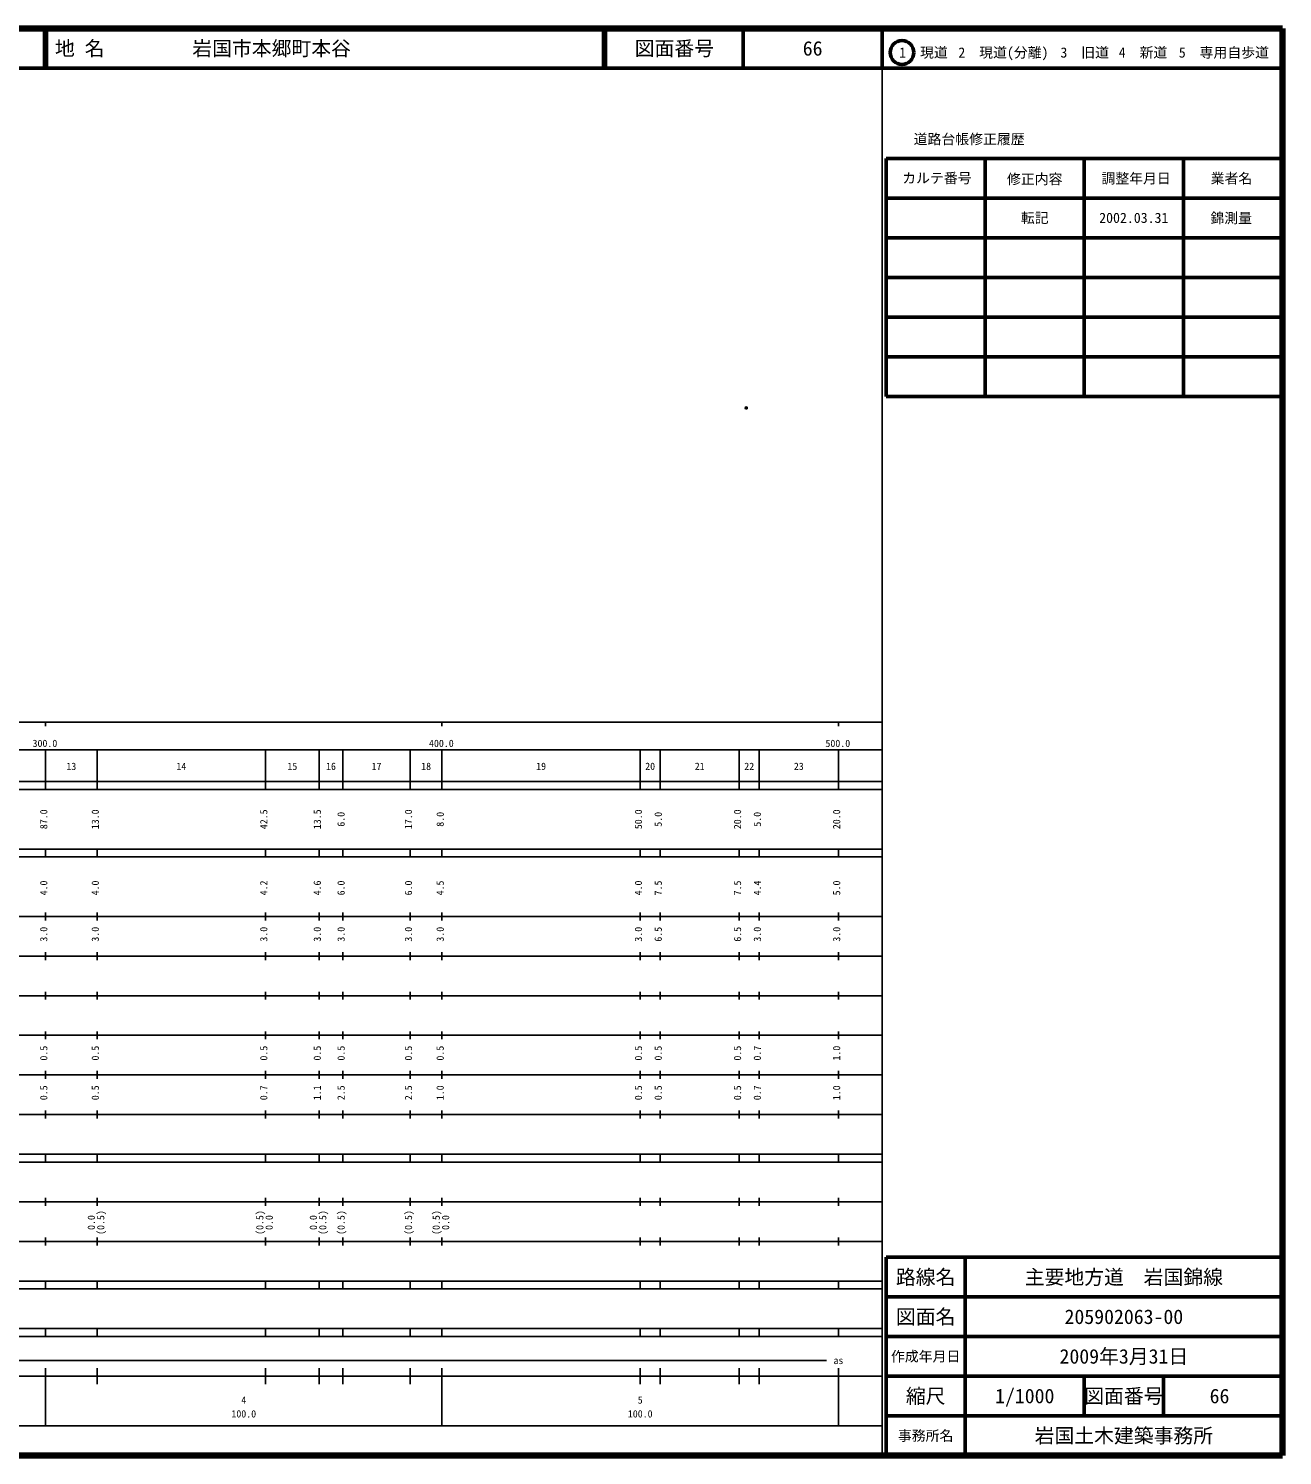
# Model space of a CAD drawing. Units: millimetres on the paper. Extents: x 40 to 680, y 20 to 380.
# Drawn here: x 363.7 to 680, y 20 to 380 of the extents above; entities that cross this region are included whole.
import ezdxf
from ezdxf.enums import TextEntityAlignment as Align

# ---------------------------------------------------------------- set-up
doc = ezdxf.new("R2010")
doc.units = ezdxf.units.MM
doc.header["$PDMODE"] = 32
doc.header["$PDSIZE"] = 0.5
doc.layers.add('M-OTRS', color=6, linetype='Continuous')
doc.layers.add('M-TTL-TXT', color=7, linetype='Continuous')
for name, color, linetype, lineweight in [('M-TTL', 2, 'Continuous', 140), ('M-TTL-BAND', 7, 'Continuous', 25), ('M-TTL-FRAM', 2, 'Continuous', 50), ('M-TTL-LINE', 7, 'Continuous', 50)]:
    doc.layers.add(name, color=color, linetype=linetype, lineweight=lineweight)
doc.styles.add('ＭＳ ゴシック', font='')
doc.styles.get('ＭＳ ゴシック').set_extended_font_data('MS Gothic')

msp = doc.modelspace()

# ---------------------------------------------------------------- linework, layer by layer
at = {"layer": 'M-OTRS'}
msp.add_point((544.763, 284.271), dxfattribs=at)
at = {"layer": 'M-TTL'}
for p, q in [((680, 380), (40, 380)), ((680, 20), (680, 380)), ((40, 20), (680, 20))]:
    msp.add_line(p, q, dxfattribs=at)
at = {"layer": 'M-TTL-BAND'}
for p, q in [((579, 20), (579, 370)), ((40, 205), (579, 205)), ((368, 205), (368, 204)), ((468, 205), (468, 204)), ((568, 205), (568, 204)), ((68, 198), (579, 198)), ((368, 188), (368, 198)), ((381, 188), (381, 198)), ((423.5, 188), (423.5, 198)), ((437, 188), (437, 198)), ((443, 188), (443, 198)), ((460, 188), (460, 198)), ((468, 188), (468, 198)), ((518, 188), (518, 198)), ((523, 188), (523, 198)), ((543, 188), (543, 198)), ((548, 188), (548, 198)), ((568, 188), (568, 198)), ((40, 190), (579, 190)), ((40, 188), (579, 188)), ((40, 173), (579, 173)), ((368, 171), (368, 173)), ((381, 171), (381, 173)), ((423.5, 171), (423.5, 173)), ((437, 171), (437, 173)), ((443, 171), (443, 173)), ((460, 171), (460, 173)), ((468, 171), (468, 173)), ((518, 171), (518, 173)), ((523, 171), (523, 173)), ((543, 171), (543, 173)), ((548, 171), (548, 173)), ((568, 171), (568, 173)), ((40, 171), (579, 171)), ((40, 156), (579, 156)), ((368, 155), (368, 157)), ((381, 155), (381, 157)), ((423.5, 155), (423.5, 157)), ((437, 155), (437, 157)), ((443, 155), (443, 157)), ((460, 155), (460, 157)), ((468, 155), (468, 157)), ((518, 155), (518, 157)), ((523, 155), (523, 157)), ((543, 155), (543, 157)), ((548, 155), (548, 157)), ((568, 155), (568, 157)), ((46, 146), (579, 146)), ((368, 145), (368, 147)), ((381, 145), (381, 147)), ((423.5, 145), (423.5, 147)), ((437, 145), (437, 147)), ((443, 145), (443, 147)), ((460, 145), (460, 147)), ((468, 145), (468, 147)), ((518, 145), (518, 147)), ((523, 145), (523, 147)), ((543, 145), (543, 147)), ((548, 145), (548, 147)), ((568, 145), (568, 147)), ((368, 135), (368, 137)), ((381, 135), (381, 137)), ((423.5, 135), (423.5, 137)), ((437, 135), (437, 137)), ((443, 135), (443, 137)), ((460, 135), (460, 137)), ((468, 135), (468, 137)), ((518, 135), (518, 137)), ((523, 135), (523, 137)), ((543, 135), (543, 137)), ((548, 135), (548, 137)), ((568, 135), (568, 137)), ((52, 136), (579, 136)), ((46, 126), (579, 126)), ((368, 125), (368, 127)), ((381, 125), (381, 127)), ((423.5, 125), (423.5, 127)), ((437, 125), (437, 127)), ((443, 125), (443, 127)), ((460, 125), (460, 127)), ((468, 125), (468, 127)), ((518, 125), (518, 127)), ((523, 125), (523, 127)), ((543, 125), (543, 127)), ((548, 125), (548, 127)), ((568, 125), (568, 127)), ((52, 116), (579, 116)), ((368, 115), (368, 117)), ((381, 115), (381, 117)), ((423.5, 115), (423.5, 117)), ((437, 115), (437, 117)), ((443, 115), (443, 117)), ((460, 115), (460, 117)), ((468, 115), (468, 117)), ((518, 115), (518, 117)), ((523, 115), (523, 117)), ((543, 115), (543, 117)), ((548, 115), (548, 117)), ((568, 115), (568, 117)), ((46, 106), (579, 106)), ((368, 105), (368, 107)), ((381, 105), (381, 107)), ((423.5, 105), (423.5, 107)), ((437, 105), (437, 107)), ((443, 105), (443, 107)), ((460, 105), (460, 107)), ((468, 105), (468, 107)), ((518, 105), (518, 107)), ((523, 105), (523, 107)), ((543, 105), (543, 107)), ((548, 105), (548, 107)), ((568, 105), (568, 107)), ((40, 96), (579, 96)), ((40, 94), (579, 94)), ((368, 94), (368, 96)), ((381, 94), (381, 96)), ((423.5, 94), (423.5, 96)), ((437, 94), (437, 96)), ((443, 94), (443, 96)), ((460, 94), (460, 96)), ((468, 94), (468, 96)), ((518, 94), (518, 96)), ((523, 94), (523, 96)), ((543, 94), (543, 96)), ((548, 94), (548, 96)), ((568, 94), (568, 96)), ((49, 84), (579, 84)), ((368, 83), (368, 85)), ((381, 83), (381, 85)), ((423.5, 83), (423.5, 85)), ((437, 83), (437, 85)), ((443, 83), (443, 85)), ((460, 83), (460, 85)), ((468, 83), (468, 85)), ((518, 83), (518, 85)), ((523, 83), (523, 85)), ((543, 83), (543, 85)), ((548, 83), (548, 85)), ((568, 83), (568, 85)), ((40, 74), (579, 74)), ((368, 73), (368, 75)), ((381, 73), (381, 75)), ((423.5, 73), (423.5, 75)), ((437, 73), (437, 75)), ((443, 73), (443, 75)), ((460, 73), (460, 75)), ((468, 73), (468, 75)), ((518, 73), (518, 75)), ((523, 73), (523, 75)), ((543, 73), (543, 75)), ((548, 73), (548, 75)), ((568, 73), (568, 75)), ((40, 64), (579, 64)), ((40, 62), (579, 62)), ((368, 62), (368, 64)), ((381, 62), (381, 64)), ((423.5, 62), (423.5, 64)), ((437, 62), (437, 64)), ((443, 62), (443, 64)), ((460, 62), (460, 64)), ((468, 62), (468, 64)), ((518, 62), (518, 64)), ((523, 62), (523, 64)), ((543, 62), (543, 64)), ((548, 62), (548, 64)), ((568, 62), (568, 64)), ((40, 52), (579, 52)), ((368, 50), (368, 52)), ((381, 50), (381, 52)), ((423.5, 50), (423.5, 52)), ((437, 50), (437, 52)), ((443, 50), (443, 52)), ((460, 50), (460, 52)), ((468, 50), (468, 52)), ((518, 50), (518, 52)), ((523, 50), (523, 52)), ((543, 50), (543, 52)), ((548, 50), (548, 52)), ((568, 50), (568, 52)), ((40, 50), (579, 50)), ((71, 44), (565, 44)), ((40, 40), (579, 40)), ((368, 27.5), (368, 42)), ((381, 38), (381, 42)), ((423.5, 38), (423.5, 42)), ((437, 38), (437, 42)), ((443, 38), (443, 42)), ((460, 38), (460, 42)), ((468, 27.5), (468, 42)), ((518, 38), (518, 42)), ((523, 38), (523, 42)), ((543, 38), (543, 42)), ((548, 38), (548, 42)), ((568, 27.5), (568, 42)), ((68, 27.5), (579, 27.5))]:
    msp.add_line(p, q, dxfattribs=at)
at = {"layer": 'M-TTL-FRAM'}
for p, q in [((580, 347.197), (580, 287.197)), ((580, 347.197), (680, 347.197)), ((580, 287.197), (680, 287.197)), ((680, 70), (580, 70)), ((580, 70), (580, 20))]:
    msp.add_line(p, q, dxfattribs=at)
at = {"layer": 'M-TTL-LINE'}
for p, q in [((367.75, 380), (367.75, 370)), ((368.25, 380), (368.25, 370)), ((508.747, 380), (508.747, 370)), ((509.247, 380), (509.247, 370)), ((543.997, 380), (543.997, 370)), ((579, 380), (579, 370)), ((40, 370), (680, 370)), ((605, 347.197), (605, 287.197)), ((630, 347.197), (630, 287.197)), ((655, 347.197), (655, 287.197)), ((580, 337.197), (680, 337.197)), ((580, 327.197), (680, 327.197)), ((580, 317.197), (680, 317.197)), ((580, 307.197), (680, 307.197)), ((580, 297.197), (680, 297.197)), ((600, 70), (600, 20)), ((680, 60), (580, 60)), ((680, 50), (580, 50)), ((680, 40), (580, 40)), ((630, 40), (630, 30)), ((650, 40), (650, 30)), ((680, 30), (580, 30))]:
    msp.add_line(p, q, dxfattribs=at)
msp.add_circle((584.031, 373.958), 3, dxfattribs=at)

# ---------------------------------------------------------------- texts
at = {"layer": 'M-TTL-BAND', "style": 'ＭＳ ゴシック'}
for s, p in [('300.0', (367.844, 198.195)), ('400.0', (467.844, 198.195)), ('500.0', (567.844, 198.195)), ('13', (374.5, 192.405)), ('14', (402.25, 192.405)), ('15', (430.25, 192.405)), ('16', (440, 192.405)), ('17', (451.5, 192.405)), ('18', (464, 192.405)), ('19', (493, 192.405)), ('20', (520.5, 192.405)), ('21', (533, 192.405)), ('22', (545.5, 192.405)), ('23', (558, 192.405)), ('as', (568, 42.5)), ('4', (418, 32.523)), ('5', (518, 32.523)), ('100.0', (418, 29.033)), ('100.0', (518, 29.033))]:
    msp.add_text(s, height=1.833, dxfattribs=at).set_placement(p, align=Align.BOTTOM_CENTER)
for s, p in [('87.0', (369, 180.5)), ('13.0', (382, 180.5)), ('42.5', (424.5, 180.5)), ('13.5', (438, 180.5)), ('6.0', (444, 180.5)), ('17.0', (461, 180.5)), ('8.0', (469, 180.5)), ('50.0', (519, 180.5)), ('5.0', (524, 180.5)), ('20.0', (544, 180.5)), ('5.0', (549, 180.5)), ('20.0', (569, 180.5)), ('4.0', (369, 163.174)), ('4.0', (382, 163.174)), ('4.2', (424.5, 163.174)), ('4.6', (438, 163.174)), ('6.0', (444, 163.174)), ('6.0', (461, 163.174)), ('4.5', (469, 163.174)), ('4.0', (519, 163.174)), ('7.5', (524, 163.174)), ('7.5', (544, 163.174)), ('4.4', (549, 163.174)), ('5.0', (569, 163.174)), ('3.0', (369, 151.5)), ('3.0', (382, 151.5)), ('3.0', (424.5, 151.5)), ('3.0', (438, 151.5)), ('3.0', (444, 151.5)), ('3.0', (461, 151.5)), ('3.0', (469, 151.5)), ('3.0', (519, 151.5)), ('6.5', (524, 151.5)), ('6.5', (544, 151.5)), ('3.0', (549, 151.5)), ('3.0', (569, 151.5)), ('0.5', (369, 121.5)), ('0.5', (382, 121.5)), ('0.5', (424.5, 121.5)), ('0.5', (438, 121.5)), ('0.5', (444, 121.5)), ('0.5', (461, 121.5)), ('0.5', (469, 121.5)), ('0.5', (519, 121.5)), ('0.5', (524, 121.5)), ('0.5', (544, 121.5)), ('0.7', (549, 121.5)), ('1.0', (569, 121.5)), ('0.5', (369, 111.5)), ('0.5', (382, 111.5)), ('0.7', (424.5, 111.5)), ('1.1', (438, 111.5)), ('2.5', (444, 111.5)), ('2.5', (461, 111.5)), ('1.0', (469, 111.5)), ('0.5', (519, 111.5)), ('0.5', (524, 111.5)), ('0.5', (544, 111.5)), ('0.7', (549, 111.5)), ('1.0', (569, 111.5)), ('0.0', (381, 78.764)), ('(0.5)', (383.37, 78.764)), ('(0.5)', (423.5, 78.764)), ('0.0', (425.87, 78.764)), ('0.0', (437, 78.764)), ('(0.5)', (439.37, 78.764)), ('(0.5)', (444, 78.764)), ('(0.5)', (461, 78.764)), ('(0.5)', (468, 78.764)), ('0.0', (470.37, 78.764))]:
    msp.add_text(s, height=1.833, rotation=90, dxfattribs=at).set_placement(p, align=Align.BOTTOM_CENTER)
at = {"layer": 'M-TTL-TXT', "style": 'ＭＳ ゴシック'}
for s, p in [('地 名', (370.38, 375)), ('岩国市本郷町本谷', (405.024, 375))]:
    msp.add_text(s, height=3.666, dxfattribs=at).set_placement(p, align=Align.MIDDLE_LEFT)
for s, height, p in [('図面番号', 3.666, (526.622, 375)), ('66', 3.666, (561.497, 375)), ('1\u3000現道', 2.566, (589.448, 373.958)), ('2\u3000現道(分離)', 2.566, (609.619, 373.958)), ('3\u3000旧道', 2.566, (630.121, 373.958)), ('4\u3000新道', 2.566, (644.824, 373.958)), ('5\u3000専用自歩道', 2.566, (665.228, 373.958)), ('道路台帳修正履歴', 2.566, (600.968, 352.113)), ('カルテ番号', 2.566, (592.839, 342.277)), ('修正内容', 2.566, (617.509, 342.023)), ('調整年月日', 2.566, (643.089, 342.197)), ('業者名', 2.566, (667.134, 342.197)), ('転記', 2.566, (617.5, 332.245)), ('2002.03.31', 2.566, (642.5, 332.245)), ('錦測量', 2.566, (667.077, 332.189)), ('路線名', 3.666, (590, 65)), ('路線名', 3.666, (590, 65)), ('主要地方道\u3000岩国錦線', 3.666, (640, 65)), ('図面名', 3.666, (590, 55)), ('図面名', 3.666, (590, 55)), ('205902063-00', 3.666, (640, 55)), ('2009年3月31日', 3.666, (640, 45)), ('作成年月日', 2.566, (590, 45)), ('作成年月日', 2.566, (590, 45)), ('縮尺', 3.666, (590, 35)), ('縮尺', 3.666, (590, 35)), ('1/1000', 3.666, (615, 35)), ('図面番号', 3.666, (640, 35)), ('図面番号', 3.666, (640, 35)), ('66', 3.666, (664.125, 35)), ('事務所名', 2.566, (590, 25)), ('事務所名', 2.566, (590, 25)), ('岩国土木建築事務所', 3.666, (640, 25))]:
    msp.add_text(s, height=height, dxfattribs=at).set_placement(p, align=Align.MIDDLE_CENTER)

doc.saveas('drawing.dxf')
